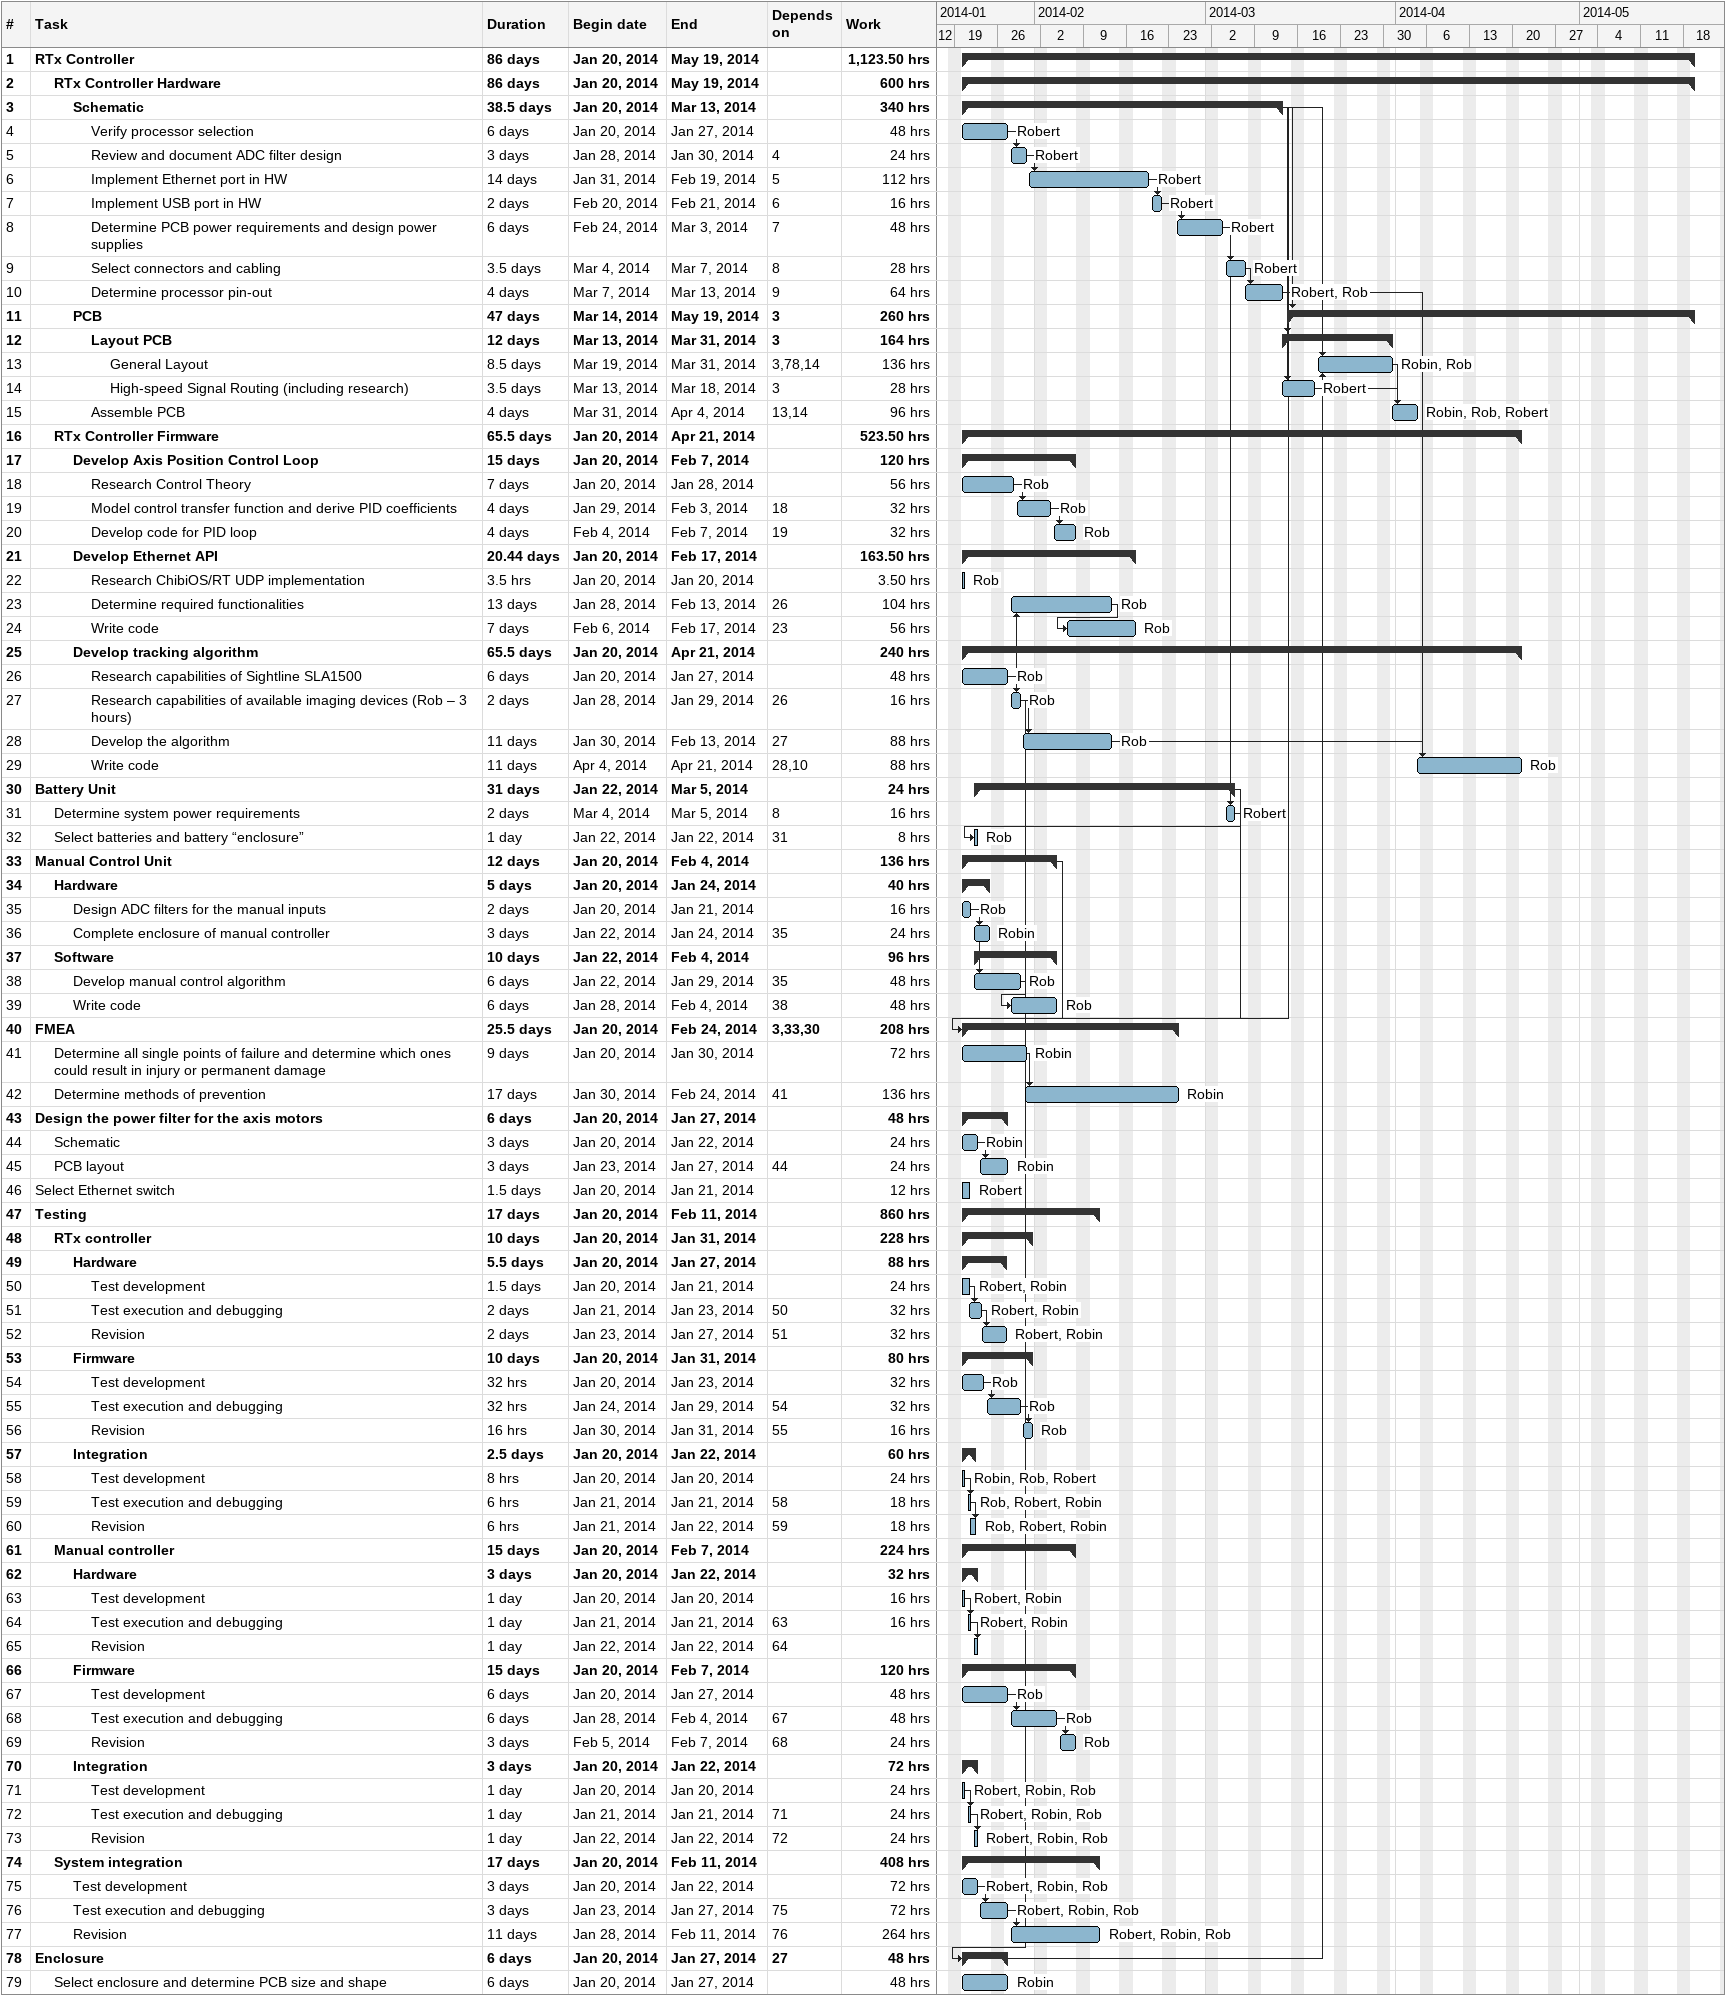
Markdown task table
| ID | Level | Task | Duration | Start | Finish | Predecessors | Resources | Work (h) |
|---|---|---|---|---|---|---|---|---|
| 1 | 1 | **RTx Controller** | 86d | 2014-01-20 | 2014-05-19 |  |  | 1123.50 |
| 2 | 2 | **RTx Controller Hardware** | 86d | 2014-01-20 | 2014-05-19 |  |  | 600 |
| 3 | 3 | **Schematic** | 38.5d | 2014-01-20 | 2014-03-13 |  |  | 340 |
| 4 | 4 | Verify processor selection | 6d | 2014-01-20 | 2014-01-27 |  | Robert | 48 |
| 5 | 4 | Review and document ADC filter design | 3d | 2014-01-28 | 2014-01-30 | 4 | Robert | 24 |
| 6 | 4 | Implement Ethernet port in HW | 14d | 2014-01-31 | 2014-02-19 | 5 | Robert | 112 |
| 7 | 4 | Implement USB port in HW | 2d | 2014-02-20 | 2014-02-21 | 6 | Robert | 16 |
| 8 | 4 | Determine PCB power requirements and design power supplies | 6d | 2014-02-24 | 2014-03-03 | 7 | Robert | 48 |
| 9 | 4 | Select connectors and cabling | 3.5d | 2014-03-04 | 2014-03-07 | 8 | Robert | 28 |
| 10 | 4 | Determine processor pin-out | 4d | 2014-03-07 | 2014-03-13 | 9 | Robert, Rob | 64 |
| 11 | 3 | **PCB** | 47d | 2014-03-14 | 2014-05-19 | 3 |  | 260 |
| 12 | 4 | **Layout PCB** | 12d | 2014-03-13 | 2014-03-31 | 3 |  | 164 |
| 13 | 5 | General Layout | 8.5d | 2014-03-19 | 2014-03-31 | 3, 78, 14 | Robin, Rob | 136 |
| 14 | 5 | High-speed Signal Routing (including research) | 3.5d | 2014-03-13 | 2014-03-18 | 3 | Robert | 28 |
| 15 | 4 | Assemble PCB | 4d | 2014-03-31 | 2014-04-04 | 13, 14 | Robin, Rob, Robert | 96 |
| 16 | 2 | **RTx Controller Firmware** | 65.5d | 2014-01-20 | 2014-04-21 |  |  | 523.50 |
| 17 | 3 | **Develop Axis Position Control Loop** | 15d | 2014-01-20 | 2014-02-07 |  |  | 120 |
| 18 | 4 | Research Control Theory | 7d | 2014-01-20 | 2014-01-28 |  | Rob | 56 |
| 19 | 4 | Model control transfer function and derive PID coefficients | 4d | 2014-01-29 | 2014-02-03 | 18 | Rob | 32 |
| 20 | 4 | Develop code for PID loop | 4d | 2014-02-04 | 2014-02-07 | 19 | Rob | 32 |
| 21 | 3 | **Develop Ethernet API** | 20.44d | 2014-01-20 | 2014-02-17 |  |  | 163.50 |
| 22 | 4 | Research ChibiOS/RT UDP implementation | 3.5h | 2014-01-20 | 2014-01-20 |  | Rob | 3.50 |
| 23 | 4 | Determine required functionalities | 13d | 2014-01-28 | 2014-02-13 | 26 | Rob | 104 |
| 24 | 4 | Write code | 7d | 2014-02-06 | 2014-02-17 | 23 | Rob | 56 |
| 25 | 3 | **Develop tracking algorithm** | 65.5d | 2014-01-20 | 2014-04-21 |  |  | 240 |
| 26 | 4 | Research capabilities of Sightline SLA1500 | 6d | 2014-01-20 | 2014-01-27 |  | Rob | 48 |
| 27 | 4 | Research capabilities of available imaging devices (Rob – 3 hours) | 2d | 2014-01-28 | 2014-01-29 | 26 | Rob | 16 |
| 28 | 4 | Develop the algorithm | 11d | 2014-01-30 | 2014-02-13 | 27 | Rob | 88 |
| 29 | 4 | Write code | 11d | 2014-04-04 | 2014-04-21 | 28, 10 | Rob | 88 |
| 30 | 1 | **Battery Unit** | 31d | 2014-01-22 | 2014-03-05 |  |  | 24 |
| 31 | 2 | Determine system power requirements | 2d | 2014-03-04 | 2014-03-05 | 8 | Robert | 16 |
| 32 | 2 | Select batteries and battery “enclosure” | 1d | 2014-01-22 | 2014-01-22 | 31 | Rob | 8 |
| 33 | 1 | **Manual Control Unit** | 12d | 2014-01-20 | 2014-02-04 |  |  | 136 |
| 34 | 2 | **Hardware** | 5d | 2014-01-20 | 2014-01-24 |  |  | 40 |
| 35 | 3 | Design ADC filters for the manual inputs | 2d | 2014-01-20 | 2014-01-21 |  | Rob | 16 |
| 36 | 3 | Complete enclosure of manual controller | 3d | 2014-01-22 | 2014-01-24 | 35 | Robin | 24 |
| 37 | 2 | **Software** | 10d | 2014-01-22 | 2014-02-04 |  |  | 96 |
| 38 | 3 | Develop manual control algorithm | 6d | 2014-01-22 | 2014-01-29 | 35 | Rob | 48 |
| 39 | 3 | Write code | 6d | 2014-01-28 | 2014-02-04 | 38 | Rob | 48 |
| 40 | 1 | **FMEA** | 25.5d | 2014-01-20 | 2014-02-24 | 3, 33, 30 |  | 208 |
| 41 | 2 | Determine all single points of failure and determine which ones could result in injury or permanent damage | 9d | 2014-01-20 | 2014-01-30 |  | Robin | 72 |
| 42 | 2 | Determine methods of prevention | 17d | 2014-01-30 | 2014-02-24 | 41 | Robin | 136 |
| 43 | 1 | **Design the power filter for the axis motors** | 6d | 2014-01-20 | 2014-01-27 |  |  | 48 |
| 44 | 2 | Schematic | 3d | 2014-01-20 | 2014-01-22 |  | Robin | 24 |
| 45 | 2 | PCB layout | 3d | 2014-01-23 | 2014-01-27 | 44 | Robin | 24 |
| 46 | 1 | Select Ethernet switch | 1.5d | 2014-01-20 | 2014-01-21 |  | Robert | 12 |
| 47 | 1 | **Testing** | 17d | 2014-01-20 | 2014-02-11 |  |  | 860 |
| 48 | 2 | **RTx controller** | 10d | 2014-01-20 | 2014-01-31 |  |  | 228 |
| 49 | 3 | **Hardware** | 5.5d | 2014-01-20 | 2014-01-27 |  |  | 88 |
| 50 | 4 | Test development | 1.5d | 2014-01-20 | 2014-01-21 |  | Robert, Robin | 24 |
| 51 | 4 | Test execution and debugging | 2d | 2014-01-21 | 2014-01-23 | 50 | Robert, Robin | 32 |
| 52 | 4 | Revision | 2d | 2014-01-23 | 2014-01-27 | 51 | Robert, Robin | 32 |
| 53 | 3 | **Firmware** | 10d | 2014-01-20 | 2014-01-31 |  |  | 80 |
| 54 | 4 | Test development | 32h | 2014-01-20 | 2014-01-23 |  | Rob | 32 |
| 55 | 4 | Test execution and debugging | 32h | 2014-01-24 | 2014-01-29 | 54 | Rob | 32 |
| 56 | 4 | Revision | 16h | 2014-01-30 | 2014-01-31 | 55 | Rob | 16 |
| 57 | 3 | **Integration** | 2.5d | 2014-01-20 | 2014-01-22 |  |  | 60 |
| 58 | 4 | Test development | 8h | 2014-01-20 | 2014-01-20 |  | Robin, Rob, Robert | 24 |
| 59 | 4 | Test execution and debugging | 6h | 2014-01-21 | 2014-01-21 | 58 | Rob, Robert, Robin | 18 |
| 60 | 4 | Revision | 6h | 2014-01-21 | 2014-01-22 | 59 | Rob, Robert, Robin | 18 |
| 61 | 2 | **Manual controller** | 15d | 2014-01-20 | 2014-02-07 |  |  | 224 |
| 62 | 3 | **Hardware** | 3d | 2014-01-20 | 2014-01-22 |  |  | 32 |
| 63 | 4 | Test development | 1d | 2014-01-20 | 2014-01-20 |  | Robert, Robin | 16 |
| 64 | 4 | Test execution and debugging | 1d | 2014-01-21 | 2014-01-21 | 63 | Robert, Robin | 16 |
| 65 | 4 | Revision | 1d | 2014-01-22 | 2014-01-22 | 64 |  |  |
| 66 | 3 | **Firmware** | 15d | 2014-01-20 | 2014-02-07 |  |  | 120 |
| 67 | 4 | Test development | 6d | 2014-01-20 | 2014-01-27 |  | Rob | 48 |
| 68 | 4 | Test execution and debugging | 6d | 2014-01-28 | 2014-02-04 | 67 | Rob | 48 |
| 69 | 4 | Revision | 3d | 2014-02-05 | 2014-02-07 | 68 | Rob | 24 |
| 70 | 3 | **Integration** | 3d | 2014-01-20 | 2014-01-22 |  |  | 72 |
| 71 | 4 | Test development | 1d | 2014-01-20 | 2014-01-20 |  | Robert, Robin, Rob | 24 |
| 72 | 4 | Test execution and debugging | 1d | 2014-01-21 | 2014-01-21 | 71 | Robert, Robin, Rob | 24 |
| 73 | 4 | Revision | 1d | 2014-01-22 | 2014-01-22 | 72 | Robert, Robin, Rob | 24 |
| 74 | 2 | **System integration** | 17d | 2014-01-20 | 2014-02-11 |  |  | 408 |
| 75 | 3 | Test development | 3d | 2014-01-20 | 2014-01-22 |  | Robert, Robin, Rob | 72 |
| 76 | 3 | Test execution and debugging | 3d | 2014-01-23 | 2014-01-27 | 75 | Robert, Robin, Rob | 72 |
| 77 | 3 | Revision | 11d | 2014-01-28 | 2014-02-11 | 76 | Robert, Robin, Rob | 264 |
| 78 | 1 | **Enclosure** | 6d | 2014-01-20 | 2014-01-27 | 27 |  | 48 |
| 79 | 2 | Select enclosure and determine PCB size and shape | 6d | 2014-01-20 | 2014-01-27 |  | Robin | 48 |
